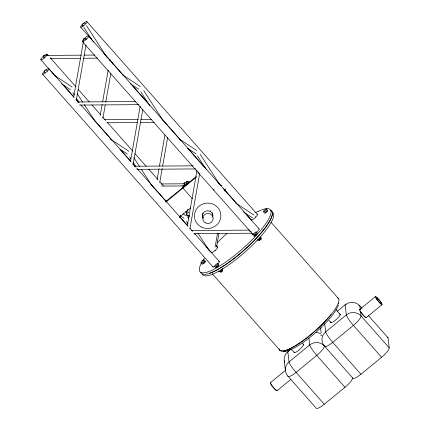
<?xml version="1.0" encoding="UTF-8"?>
<svg xmlns="http://www.w3.org/2000/svg" width="430" height="430" viewBox="0 0 430 430"><rect width="100%" height="100%" fill="white"/><g stroke="black" fill="none" stroke-linecap="round" stroke-linejoin="round"><path stroke-width="0.64" d="M44.005 58.157L43.962 55.432L43.919 57.426M221.676 269.782C224.309 269.223 219.128 274.652 221.67 269.992M186.765 184.964L186.787 181.406A5.531 5.311 -6.8 0 1 187.872 181.159L188.899 182.702L190.205 181.342A5.531 5.311 -6.8 0 1 190.737 181.525M43.946 55.454L81.41 55.153M256.328 234.748L256.404 234.328L255.882 235.409M73.605 97.336L83.952 38.517M76.223 100.513L85.989 44.999M100.297 115.046L102.157 104.474M102.625 101.829L108.204 70.106M109.833 60.856L110.064 59.534M102.915 118.223L105.237 105.006M105.705 102.361L110.822 73.283M112.445 64.032L112.681 62.71M130.435 161.615L140.201 106.102M133.047 164.792L142.814 109.279M157.127 179.326L158.987 168.753M159.449 166.109L164.916 135.047M159.74 182.503L162.18 168.625M162.648 165.98L167.646 137.562M187.26 225.895L197.026 170.382M198.101 173.295L198.332 171.973M189.872 229.077L199.638 173.559M224.793 191.001L225.024 189.678M215.097 247.094L217.537 233.216M224.976 190.92L225.325 188.937M216.57 246.782L218.892 233.565M266.949 211.608L266.874 211.237M218.096 266.24L217.811 265.783M204.438 262.515L203.836 263.477M267.202 210.931L265.418 213.065M260.204 237.983L258.296 240.021L258.451 239.746M260.317 238.494L260.252 239.161L260.876 239.365L261.198 238.387L260.36 238.403M221.144 270.255L220.434 271.163M259.392 240.048C259.15 240.827 261.161 239.284 260.811 238.892M166.324 202.068L167.259 200.606L165.846 201.444L196.279 176.504M179.745 217.252L180.681 215.79L179.74 216.349M256.377 234.366L254.737 235.989L254.942 235.645M220.891 271.556C220.37 272.593 222.976 270.513 222.095 270.54M220.859 272.163L221.176 271.728L220.902 271.416M222.09 270.943L221.864 271.244M188.512 218.59A21.188 20.344 -6.8 0 1 188.082 217.854L188.985 216.742M189.211 216.467L189.436 216.188M216.994 266.992L216.736 266.664L216.419 267.1L216.881 267.111M259.199 239.73L259.978 238.112M265.557 212.269L265.557 212.269A1.295 0.301 -41.8 0 1 265.1 212.431M221.81 271.244L221.278 271.669M165.916 202.025L196.349 177.079M187.007 210.291L188.039 209.442M179.337 217.209L190.689 207.905M290.938 349.246L287.831 351.788A10.417 10.003 -6.8 0 0 284.671 362.651M337.389 311.169L345.156 304.805A10.417 1.607 50.7 0 1 346.059 304.467M270.405 382.695L285.81 370.063M359.571 309.611L375.46 296.582M276.952 390.789L290.82 379.421M366.118 317.706L382.077 304.633M288.423 351.31A10.417 1.607 50.7 0 0 287.831 351.788L289.035 361.893A10.417 10.003 -6.8 0 0 287.788 376.008L315.975 407.898A10.417 2.419 -41.5 0 0 324.279 404.259L344.978 387.29A10.417 2.419 -41.5 0 0 352.6 377.879A10.417 2.419 -41.5 0 0 360.904 374.24L381.603 357.276A10.417 2.419 -41.5 0 0 389.22 347.865L388.016 337.76L368.193 315.34M189.523 215.618L186.969 215.532A21.188 20.344 -6.8 0 1 186.405 213.93L188.646 212.114L185.819 211.431M203.239 263.38L203.755 263.031M256.043 234.538L256.57 234.415M204.465 261.994L205.277 262.01M183.019 186.529A5.531 5.311 -6.8 0 1 183.121 185.464L184.357 185.147M283.133 351.632L285.262 351.455M284.493 351.6L286.122 351.294M213.06 189.952L214.156 189.754M84.087 55.131L94.783 55.056M49.998 58.502L80.765 58.281M83.436 58.26L97.481 58.163M77.432 101.964L135.622 101.55M79.464 105.076L138.987 104.651M104.124 119.674L138.234 119.432M140.911 119.411L151.613 119.336M106.823 122.781L137.589 122.561M140.266 122.539L154.311 122.442M134.257 166.243L193.118 165.824M136.955 169.35L195.817 168.931M160.954 183.954L184.362 183.787M161.701 186.088L183.105 185.937M220.558 185.669L221.896 185.658M191.087 230.523L249.943 230.104M249.954 231.668L251.292 231.657M193.785 233.63L251.975 233.216M260.252 239.161L260.876 239.365M184.32 185.696L184.045 183.384A5.531 5.311 -6.8 0 1 184.776 182.578L186.555 183.234M122.528 74.772L140.325 86.575M130.306 83.683L138.648 89.214M179.358 139.051L196.596 150.489M187.69 148.328L196.032 153.865M54.309 75.261L72.106 87.064M61.533 83.796L70.429 89.703M235.629 202.965L253.979 215.14M243.407 211.872L252.302 217.774M110.026 138.799L128.93 151.344M120.024 149.183L127.253 153.983M182.981 213.78L185.76 215.624M180.191 215.677L184.083 218.263M362.028 308.364L359.824 305.875A10.417 2.419 -41.5 0 0 358.889 305.268M389.22 347.865L361.033 315.975L360.426 310.928M271.007 222.245L338.442 298.527M86.903 21.608A4.166 0.968 -41.5 0 1 82.716 26.397A4.166 0.968 -41.5 0 1 81.695 25.058A4.166 0.968 -41.5 0 1 86.903 21.608L257.387 214.446M381.603 357.276L353.412 325.386A10.417 1.607 50.7 0 1 346.36 314.91L345.156 304.805A10.417 10.003 -6.8 0 1 359.824 305.875L360.275 309.664M335.986 309.681L340.184 314.427A1.043 1 -6.8 0 1 340.426 315.056M88.628 36.039A4.166 0.968 -41.5 0 1 84.436 40.828A4.166 0.968 -41.5 0 1 83.415 39.49A4.166 0.968 -41.5 0 1 88.628 36.039L259.107 228.878M80.641 27.101L91.294 39.157M103.727 53.218L123.706 75.814M132.139 85.355L147.678 102.931M161.438 118.503L167.657 125.533M168.544 126.533L180.976 140.594M188.077 148.629L204.949 167.716M217.822 182.277L220.929 185.792M223.595 188.808L236.468 203.369M245.347 213.414L251.12 219.94M328.95 320.361L330.627 322.258A1.043 1 -6.8 0 0 331.234 322.591M82.361 41.533L252.84 234.371M360.904 374.24L332.712 342.355A10.417 1.607 50.7 0 1 325.66 331.874L324.677 323.666M324.279 404.259L296.093 372.369A10.417 1.607 50.7 0 1 289.035 361.893L309.734 344.925A10.417 10.003 -6.8 0 1 324.408 345.994L352.6 377.879M192.463 198.848L182.938 188.071L182.868 187.496M344.978 387.29L316.792 355.406A10.417 1.607 50.7 0 1 309.734 344.925L308.907 337.98M47.096 54.234A4.166 0.968 -41.5 0 1 42.909 59.023A4.166 0.968 -41.5 0 1 41.887 57.684A4.166 0.968 -41.5 0 1 47.096 54.234L48.429 55.739M50.208 57.749L75.954 86.876M78.174 89.386L89.273 101.942M91.939 104.952L100.819 114.998M102.593 117.008L105.699 120.524M107.478 122.528L132.784 151.156M135.004 153.666L146.103 166.222M148.764 169.232L158.089 179.778M159.863 181.788L163.416 185.808M216.247 245.568L217.58 247.073M302.72 343.495L303.558 344.441A1.043 1 -6.8 0 1 303.806 345.075M48.821 68.666L74.127 97.287M75.9 99.298L79.007 102.813M80.786 104.823L130.951 161.567M132.725 163.577L135.837 167.093M136.724 168.098L188.222 226.352M189.995 228.362L192.661 231.372M194.435 233.382L219.3 261.505M40.834 59.727L54.153 74.793M55.04 75.798L55.927 76.803M63.473 85.339L73.686 96.89M76.352 99.905L78.126 101.91M93.219 118.986L112.311 140.583M120.303 149.619L130.956 161.675M133.176 164.185L135.396 166.695M150.935 184.271L166.028 201.347M179.348 216.408L187.34 225.449M205.986 246.54L211.313 252.566M291.492 349.423L294.007 352.272A1.043 1 -6.8 0 0 294.614 352.605M42.554 74.159L213.033 266.998M212.318 273.802L279.919 350.267M200.203 154.327L220.171 185.19M197.553 155.988L206.271 169.458M143.738 90.606L162.981 120.346M140.728 91.708L149.807 105.737M86.548 25.768L106.882 57.19M82.447 25.187L83.178 26.305M83.904 27.429L93.342 42.016M197.886 233.119L209.501 251.077M186.523 221.316L187.975 223.562M194.51 233.662L195.236 234.785M133.794 157.622L139.605 166.598M141.422 169.404L152.311 186.233M129.699 157.036L130.784 158.718M132.967 162.088L135.869 166.577M77.335 93.901L82.78 102.319M84.232 104.56L95.487 121.953M72.869 92.756L74.325 95.003M76.502 98.368L79.045 102.297M184.045 183.384L184.663 184.454M284.208 360.689L285.412 370.789M187.872 181.159L188.147 183.465M186.787 181.406L187.131 184.293M184.776 182.578L185.12 185.464A5.531 5.311 -6.8 0 0 184.637 185.959M187.738 214.968L188.082 217.854M186.76 213.801L186.969 215.532M183.121 185.464L183.325 187.2M186.131 211.625L186.405 213.93M203.132 218.316A5.208 5.004 -6.8 0 1 207.072 210.829A5.208 5.004 -6.8 0 1 212.646 217.193M212.549 212.834A5.208 5.004 -6.8 0 1 212.495 214.382M45.118 72.858A1.564 1.381 -56.4 0 1 44.301 71.186A1.564 1.381 -56.4 0 1 45.865 69.902A1.564 1.381 -56.4 0 1 47.123 71.208M255.624 216.58A1.564 1.381 -56.4 0 1 255.689 216.994M83.167 25.494A1.564 0.908 -32.9 0 1 82.436 24.548A1.564 0.908 -32.9 0 1 84.001 23.268A1.564 0.908 -32.9 0 1 85.172 23.849M86.371 39.275A1.564 0.419 10 0 1 84.366 38.888A1.564 0.419 10 0 1 84.296 38.324A1.564 0.419 10 0 1 86.285 38.549M215.322 250.314A1.564 0.419 10 0 1 214.823 250.292M338.673 303.102A36.985 8.595 -41.5 0 1 338.636 303.661M338.372 304.924A36.985 8.595 -41.5 0 1 316.389 331.917A36.985 8.595 -41.5 0 1 286.616 350.923M337.351 297.721A39.082 9.084 -41.5 0 1 315.84 330.348A39.082 9.084 -41.5 0 1 279.409 349.601M331.062 314.588A39.098 9.084 -41.5 0 1 298.791 343.613A39.098 9.084 -41.5 0 1 279.156 348.725M270.524 210.421A46.918 10.901 -41.5 0 1 264.181 229.163A46.521 10.809 -41.5 0 1 260.37 233.775M260.381 233.786A46.918 10.901 -41.5 0 1 209.722 273.254M270.572 210.442A46.881 10.895 -41.5 0 1 243.891 250.298A46.881 10.895 -41.5 0 1 200.842 272.185M201.283 263.278A46.918 10.901 -41.5 0 0 215.263 268.578A46.918 10.901 -41.5 0 0 259.037 232.254A46.521 10.809 -41.5 0 0 262.843 227.631A46.918 10.901 -41.5 0 0 271.04 211.356A46.918 10.901 -41.5 0 0 262.015 209.754A46.521 10.809 -41.5 0 0 258.07 211.404M202.654 260.827A46.918 10.901 -41.5 0 1 204.368 258.167M217.3 242.735A46.918 10.901 -41.5 0 1 226.954 233.469M255.619 212.624A46.918 10.901 -41.5 0 1 258.054 211.404M271.911 211.958A46.886 10.895 -41.5 0 1 245.987 251.147A46.886 10.895 -41.5 0 1 202.353 274.173M204.449 261.736A1.295 0.306 -41.2 0 1 204.486 262.144M204.212 262.477A1.295 0.306 -41.2 0 1 204.035 262.655M203.739 262.918A1.295 0.306 -41.2 0 1 202.724 263.493M204.863 261.107A2.354 0.554 -41.2 0 1 205.142 261.816A2.354 0.554 -41.2 0 1 202.885 263.864A2.354 0.554 -41.2 0 1 201.89 263.805M222.262 268.685A2.354 0.537 -41.2 0 1 220.955 270.825A2.354 0.537 -41.2 0 1 219.112 271.319M222.202 270.905A1.22 0.279 -41.2 0 1 220.912 272.088M218.064 265.498A1.295 0.296 -41.2 0 1 216.494 266.933M221.95 270.25A1.295 0.296 -41.2 0 1 222.24 270.545A1.295 0.296 -41.2 0 1 220.891 271.749A1.295 0.296 -41.2 0 1 220.52 271.529M218.252 264.681A2.354 0.537 -41.2 0 1 218.655 265.278A2.354 0.537 -41.2 0 1 216.36 267.379A2.354 0.537 -41.2 0 1 215.398 267.293M260.698 237.129A2.354 0.537 -41.6 0 1 260.607 238.112A2.354 0.537 -41.6 0 1 258.29 240.096A2.354 0.537 -41.6 0 1 257.651 239.741M256.344 234.345A1.22 0.279 -41.6 0 1 255.2 235.237M261.064 239.026A1.22 0.279 -41.6 0 1 260.806 239.392M256.602 233.71A1.295 0.296 -41.6 0 1 256.242 234.382A1.295 0.296 -41.6 0 1 255.221 235.253M254.909 235.42A1.295 0.296 -41.6 0 1 254.753 235.463M260.349 238.741A1.295 0.296 -41.6 0 1 260.827 238.876A1.295 0.296 -41.6 0 1 259.473 240.144A1.295 0.296 -41.6 0 1 259.086 239.918M256.936 233.033A2.354 0.537 -41.6 0 1 257.059 233.839A2.354 0.537 -41.6 0 1 254.786 235.871A2.354 0.537 -41.6 0 1 253.926 235.726M266.396 211.474A1.22 0.285 -41.8 0 0 266.525 211.345A1.295 0.301 -41.8 0 1 265.928 211.952M267.148 210.028A2.354 0.548 -41.8 0 1 267.428 210.743A2.354 0.548 -41.8 0 1 265.149 212.834A2.354 0.548 -41.8 0 1 264.246 212.689M216.913 247.04A4.166 0.968 -41.5 0 1 215.688 249.991A4.166 0.968 -41.5 0 1 211.28 252.507M256.984 214.35A4.166 0.968 -41.5 0 1 254.952 217.865A4.166 0.968 -41.5 0 1 251.082 219.612M258.704 228.781A4.166 0.968 -41.5 0 1 256.565 232.399M253.506 234.409A4.166 0.968 -41.5 0 1 252.942 233.667M45.548 70.257A4.166 0.968 -41.5 0 1 48.671 69.466A4.166 0.968 -41.5 0 1 43.478 74.1A4.166 0.968 -41.5 0 1 44.446 71.24M218.633 261.472A4.166 0.968 -41.5 0 1 217.811 264.015M214.763 266.514A4.166 0.968 -41.5 0 1 213.07 266.433M188.168 215.704A21.188 20.344 -6.8 0 1 187.84 215.156M186.394 212.054A21.188 20.344 -6.8 0 1 186.12 211.248M187.265 184.25A5.531 5.311 -6.8 0 1 187.668 184.142M182.288 188.13A7.815 7.503 -6.8 0 1 186.684 184.529M212.339 213.129A5.208 5.004 -6.8 0 1 212.775 215.597M203.062 217.741A5.208 5.004 -6.8 0 1 203.003 212.893M210.055 210.791A5.208 5.004 -6.8 0 1 210.49 211.039M302.93 344.086A6.251 1.451 -41.5 0 1 299.742 349.45A6.251 1.451 -41.5 0 1 294.034 351.95M339.496 314.072A6.251 1.451 -41.5 0 1 336.373 319.425A6.251 1.451 -41.5 0 1 330.67 321.877M276.296 389.978A4.166 0.645 50.7 0 1 273.561 387.602A4.166 0.645 50.7 0 1 271.018 383.818M276.947 390.209A5.208 0.806 50.7 0 1 273.018 387.204A5.208 0.806 50.7 0 1 270.964 382.883M365.29 316.888A4.166 0.645 50.7 0 1 362.716 314.507A4.166 0.645 50.7 0 1 360.302 311.057M366.172 317.308A5.208 0.806 50.7 0 1 362.033 313.932A5.208 0.806 50.7 0 1 360.13 309.804M287.788 376.008A10.417 2.419 -41.5 0 0 296.093 372.369L316.792 355.406A10.417 2.419 -41.5 0 0 324.408 345.994A10.417 2.419 -41.5 0 0 332.712 342.355L353.412 325.386A10.417 2.419 -41.5 0 0 361.033 315.975A10.417 10.003 -6.8 0 0 346.36 314.91L325.66 331.874A10.417 10.003 -6.8 0 0 324.408 345.994M316.125 332.433A10.417 10.003 -6.8 0 1 321.049 334.051M320.844 335.669A10.417 2.419 -41.5 0 1 321.962 335.319M387.328 337.158A10.417 2.419 -41.5 0 1 388.016 337.76M321.291 332.637A10.417 10.003 -6.8 0 1 320.936 327.585M201.256 226.981A13.233 12.707 -6.8 0 0 220.88 215.441A13.233 12.707 -6.8 0 0 200.831 204.97A13.233 12.707 -6.8 0 0 201.256 226.981M201.933 262.741A2.354 0.554 -41.2 0 0 204.465 259.994A2.354 0.554 -41.2 0 0 201.595 261.768A2.354 0.554 -41.2 0 0 201.933 262.741M215.564 266.154A2.354 0.537 -41.2 0 0 217.919 263.472A2.354 0.537 -41.2 0 0 214.952 265.45A2.354 0.537 -41.2 0 0 215.564 266.154M254.06 234.608A2.354 0.537 -41.6 0 0 256.409 231.904A2.354 0.537 -41.6 0 0 253.469 233.888A2.354 0.537 -41.6 0 0 254.06 234.608M266.804 211.039A1.22 0.285 -41.8 0 0 266.896 210.92A1.295 0.301 -41.8 0 1 266.799 211.049M264.353 211.614A2.354 0.548 -41.8 0 0 266.729 208.883A2.354 0.548 -41.8 0 0 263.805 210.824A2.354 0.548 -41.8 0 0 264.353 211.614M205.459 222.891A5.208 5.004 -6.8 0 0 213.183 218.349A5.208 5.004 -6.8 0 0 205.293 214.226A5.208 5.004 -6.8 0 0 205.459 222.891M376.933 299.226A4.166 0.645 50.7 0 0 381.388 303.843A4.166 0.645 50.7 0 0 377.981 298.753A4.166 0.645 50.7 0 0 376.933 299.226M376.476 298.882A5.208 0.806 50.7 0 0 382.039 304.655A5.208 0.806 50.7 0 0 377.787 298.286A5.208 0.806 50.7 0 0 376.476 298.882"/></g></svg>
